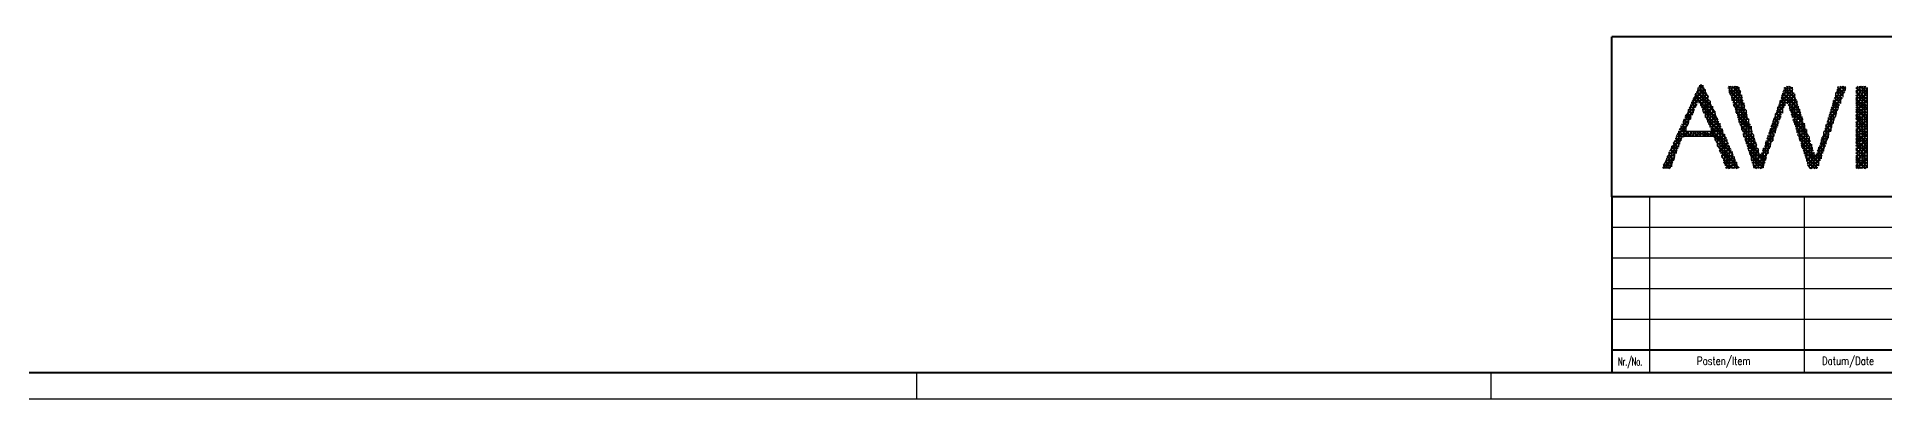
# Model space of a CAD drawing. Extents: x -5080 to -3891, y 5788 to 6629.
# Drawn here: x -4468 to -4116, y 5792.8 to 5861.9 of the extents above; entities that cross this region are included whole.
import ezdxf

# ---------------------------------------------------------------- set-up
doc = ezdxf.new("R2010")
doc.units = 0
for name, color, linetype, lineweight in [('TEXT_3', 6, 'CONTINUOUS', 25), ('TEXT_7', 1, 'CONTINUOUS', 60), ('VOLL_03', 6, 'CONTINUOUS', 25), ('VOLL_05', 7, 'CONTINUOUS', 40)]:
    doc.layers.add(name, color=color, linetype=linetype, lineweight=lineweight)
doc.styles.add('ROMANS', font='romans.shx', dxfattribs={"width": 0.6, "height": 80})

msp = doc.modelspace()

# ---------------------------------------------------------------- linework, layer by layer
at = {"layer": 'TEXT_7', "lineweight": 25}
for p, q in [((-4153.095, 5848.2812), (-4149.9547, 5851.3939)), ((-4152.6267, 5849.5483), (-4150.1475, 5851.9448)), ((-4152.2686, 5850.2921), (-4149.4038, 5850.2921)), ((-4152.0758, 5850.5675), (-4147.5582, 5846.0775)), ((-4151.9931, 5850.843), (-4150.423, 5852.4958)), ((-4151.9931, 5850.7604), (-4149.5966, 5850.7604)), ((-4151.883, 5851.1185), (-4151.883, 5848.4465)), ((-4151.883, 5851.0358), (-4148.1091, 5847.262)), ((-4151.8003, 5851.2011), (-4149.7894, 5851.2011)), ((-4151.7177, 5851.4766), (-4148.5774, 5848.3638)), ((-4151.6075, 5851.6694), (-4150.0649, 5851.6694)), ((-4151.5249, 5851.9448), (-4149.0457, 5849.4657)), ((-4151.4422, 5852.1377), (-4151.4422, 5849.4657)), ((-4151.4422, 5852.1377), (-4150.2302, 5852.1377)), ((-4151.2494, 5852.3029), (-4150.7811, 5852.7712)), ((-4151.2494, 5852.3029), (-4149.4038, 5850.4849)), ((-4151.2494, 5849.383), (-4149.6793, 5851.0358)), ((-4151.1668, 5852.5784), (-4150.5056, 5852.5784)), ((-4150.9739, 5852.7712), (-4150.9739, 5848.8321)), ((-4150.9739, 5852.6886), (-4150.0649, 5851.6694)), ((-4150.9739, 5848.9148), (-4149.4038, 5850.4849)), ((-4150.5056, 5852.6886), (-4150.5056, 5847.7303)), ((-4150.0649, 5851.8622), (-4150.0649, 5846.5182)), ((-4149.5966, 5850.7604), (-4149.5966, 5845.6092)), ((-4145.7402, 5852.1377), (-4143.5089, 5852.1377)), ((-4145.63, 5852.4958), (-4142.7927, 5849.6585)), ((-4145.63, 5852.0275), (-4145.1892, 5852.4958)), ((-4145.5473, 5851.752), (-4142.5173, 5848.7219)), ((-4145.5473, 5851.6694), (-4143.3436, 5851.6694)), ((-4145.4647, 5852.4958), (-4145.4647, 5851.2011)), ((-4145.4647, 5851.4766), (-4144.4455, 5852.4958)), ((-4145.4647, 5851.2011), (-4143.2335, 5851.2011)), ((-4145.3545, 5850.9256), (-4142.2418, 5847.8129)), ((-4145.2719, 5850.9256), (-4143.7844, 5852.4131)), ((-4145.1892, 5850.7604), (-4143.1508, 5850.7604)), ((-4145.0791, 5850.4849), (-4143.5089, 5851.9448)), ((-4145.0791, 5850.2921), (-4142.958, 5850.2921)), ((-4144.9964, 5852.4958), (-4144.9964, 5849.7411)), ((-4144.9964, 5852.4958), (-4143.0682, 5850.5675)), ((-4144.9964, 5849.7411), (-4143.3436, 5851.3939)), ((-4144.8036, 5849.2729), (-4143.1508, 5850.843)), ((-4144.6383, 5848.6393), (-4142.958, 5850.2921)), ((-4144.5281, 5852.4958), (-4144.5281, 5848.5567)), ((-4144.3353, 5852.4958), (-4143.2335, 5851.3939)), ((-4144.0598, 5852.4958), (-4144.0598, 5847.1794)), ((-4143.6191, 5852.3029), (-4143.6191, 5845.5266)), ((-4143.1508, 5850.843), (-4143.1508, 5844.2319)), ((-4136.3469, 5848.0884), (-4133.2067, 5851.2011)), ((-4135.9613, 5849.1902), (-4133.3168, 5851.8622)), ((-4135.6032, 5850.2921), (-4133.5923, 5852.3029)), ((-4135.6032, 5850.2921), (-4132.8486, 5850.2921)), ((-4135.5205, 5850.7604), (-4132.9312, 5850.7604)), ((-4135.5205, 5850.7604), (-4131.7467, 5846.9865)), ((-4135.3277, 5851.1185), (-4135.3277, 5847.3446)), ((-4135.2451, 5851.3939), (-4134.1432, 5852.4958)), ((-4135.2451, 5851.2011), (-4133.124, 5851.2011)), ((-4135.2451, 5851.1185), (-4132.1048, 5848.0057)), ((-4135.1349, 5851.752), (-4132.3803, 5848.9148)), ((-4135.1349, 5851.6694), (-4133.3168, 5851.6694)), ((-4135.0523, 5852.1377), (-4133.3995, 5852.1377)), ((-4134.9696, 5852.1377), (-4132.6557, 5849.8238)), ((-4134.8594, 5852.3029), (-4134.8594, 5848.7219)), ((-4134.584, 5852.4958), (-4132.9312, 5850.7604)), ((-4134.5013, 5849.1902), (-4132.9312, 5850.7604)), ((-4134.4187, 5852.4958), (-4134.4187, 5849.1076)), ((-4134.033, 5852.4958), (-4133.3168, 5851.752)), ((-4133.9504, 5852.4958), (-4133.9504, 5847.8956)), ((-4133.4821, 5852.3029), (-4133.4821, 5846.5182)), ((-4133.0414, 5851.0358), (-4133.0414, 5845.1409)), ((-4125.7692, 5849.1076), (-4123.4553, 5851.3939)), ((-4125.4937, 5850.0992), (-4123.2625, 5852.3029)), ((-4125.3836, 5850.2921), (-4123.9236, 5850.2921)), ((-4125.3836, 5850.2921), (-4124.2817, 5849.1902)), ((-4125.3009, 5850.843), (-4124.1991, 5849.7411)), ((-4125.3009, 5850.7604), (-4123.7308, 5850.7604)), ((-4125.2183, 5851.1185), (-4123.841, 5852.4958)), ((-4125.2183, 5851.1185), (-4125.2183, 5846.7111)), ((-4125.1081, 5851.3113), (-4123.9236, 5850.0992)), ((-4125.1081, 5851.2011), (-4123.5655, 5851.2011)), ((-4124.9428, 5851.8622), (-4123.841, 5850.6502)), ((-4124.9428, 5851.6694), (-4123.3727, 5851.6694)), ((-4124.8326, 5852.2203), (-4124.6674, 5852.4131)), ((-4124.8326, 5852.3029), (-4123.6481, 5851.1185)), ((-4124.8326, 5852.1377), (-4123.2625, 5852.1377)), ((-4124.75, 5852.4131), (-4124.75, 5848.0057)), ((-4124.3919, 5852.4958), (-4123.4553, 5851.5867)), ((-4124.2817, 5852.4958), (-4124.2817, 5849.1902)), ((-4123.841, 5852.4958), (-4123.841, 5850.3747)), ((-4123.7308, 5852.4958), (-4123.2625, 5852.0275)), ((-4123.3727, 5852.4131), (-4123.3727, 5851.6694)), ((-4121.3343, 5852.0275), (-4120.8935, 5852.4958)), ((-4121.3343, 5851.3113), (-4120.1498, 5852.4958)), ((-4121.3343, 5850.5675), (-4119.406, 5852.4958)), ((-4121.3343, 5852.1377), (-4119.2132, 5852.1377)), ((-4121.3343, 5852.1377), (-4119.2132, 5849.934)), ((-4121.3343, 5849.8238), (-4119.2132, 5851.9448)), ((-4121.3343, 5851.6694), (-4119.2132, 5851.6694)), ((-4121.3343, 5851.4766), (-4119.2132, 5849.2729)), ((-4121.3343, 5851.2011), (-4119.2132, 5851.2011)), ((-4121.3343, 5849.1076), (-4119.2132, 5851.2011)), ((-4121.3343, 5850.7604), (-4119.2132, 5850.7604)), ((-4121.3343, 5850.7604), (-4119.2132, 5848.6393)), ((-4121.3343, 5848.3638), (-4119.2132, 5850.4849)), ((-4121.3343, 5850.2921), (-4119.2132, 5850.2921)), ((-4121.0588, 5852.4131), (-4121.0588, 5836.7945)), ((-4121.0588, 5852.4131), (-4119.2132, 5850.5675)), ((-4120.6181, 5852.4958), (-4120.6181, 5836.7945)), ((-4120.5079, 5852.4958), (-4119.2132, 5851.2011)), ((-4120.1498, 5852.4958), (-4120.1498, 5836.7945)), ((-4119.8743, 5852.4958), (-4119.2132, 5851.8622)), ((-4119.6815, 5852.4958), (-4119.6815, 5836.7118)), ((-4119.2132, 5852.2203), (-4119.2132, 5836.8771)), ((-4154.2795, 5845.6092), (-4152.3512, 5847.5375)), ((-4153.8387, 5846.7937), (-4151.6075, 5848.9974)), ((-4153.7286, 5846.9865), (-4153.7286, 5842.8546)), ((-4153.6459, 5847.0692), (-4152.4339, 5847.0692)), ((-4153.6459, 5846.9865), (-4152.8195, 5846.1601)), ((-4153.4531, 5847.5375), (-4152.3512, 5847.5375)), ((-4153.4531, 5847.4548), (-4152.7093, 5846.7111)), ((-4153.2878, 5848.0057), (-4153.2878, 5845.2511)), ((-4153.2878, 5848.0057), (-4152.0758, 5848.0057)), ((-4153.2878, 5847.8956), (-4152.4339, 5847.0692)), ((-4153.095, 5848.4465), (-4151.883, 5848.4465)), ((-4153.095, 5848.3638), (-4152.3512, 5847.6201)), ((-4152.8195, 5848.9974), (-4152.8195, 5846.1601)), ((-4152.8195, 5848.9148), (-4151.7177, 5848.9148)), ((-4152.8195, 5848.7219), (-4152.0758, 5848.0057)), ((-4152.7093, 5849.383), (-4151.5249, 5849.383)), ((-4152.7093, 5849.2729), (-4151.883, 5848.4465)), ((-4152.4339, 5849.8238), (-4149.2385, 5849.8238)), ((-4152.4339, 5849.6585), (-4151.7177, 5848.9148)), ((-4152.3512, 5850.0992), (-4152.3512, 5847.3446)), ((-4152.2686, 5850.0992), (-4151.5249, 5849.383)), ((-4152.2686, 5847.7303), (-4152.1584, 5847.8129)), ((-4151.332, 5849.383), (-4149.0457, 5849.383)), ((-4150.9739, 5848.9148), (-4148.8529, 5848.9148)), ((-4150.9739, 5848.8321), (-4147.1175, 5844.9757)), ((-4150.7811, 5848.3638), (-4149.3212, 5849.8238)), ((-4150.7811, 5848.4465), (-4148.5774, 5848.4465)), ((-4150.6158, 5848.0057), (-4148.3846, 5848.0057)), ((-4150.5056, 5847.8956), (-4149.0457, 5849.4657)), ((-4150.5056, 5847.7303), (-4146.6492, 5843.8738)), ((-4150.423, 5847.3446), (-4148.8529, 5848.9148)), ((-4150.423, 5847.5375), (-4148.2193, 5847.5375)), ((-4150.1475, 5846.9039), (-4148.5774, 5848.4465)), ((-4150.1475, 5847.0692), (-4148.0265, 5847.0692)), ((-4149.9547, 5846.353), (-4148.302, 5847.8956)), ((-4149.6793, 5845.802), (-4148.1091, 5847.3446)), ((-4149.4038, 5845.3338), (-4147.9439, 5846.9039)), ((-4149.1283, 5849.6585), (-4149.1283, 5844.59)), ((-4148.6876, 5848.6393), (-4148.6876, 5842.8546)), ((-4148.2193, 5847.7303), (-4148.2193, 5842.221)), ((-4144.9964, 5849.934), (-4142.049, 5846.9865)), ((-4144.9964, 5849.8238), (-4142.8754, 5849.8238)), ((-4144.8036, 5849.383), (-4142.7927, 5849.383)), ((-4144.721, 5848.9974), (-4141.6909, 5845.9673)), ((-4144.721, 5848.9148), (-4142.5999, 5848.9148)), ((-4144.4455, 5848.4465), (-4142.5173, 5848.4465)), ((-4144.3353, 5848.171), (-4142.8754, 5849.6585)), ((-4144.3353, 5848.0057), (-4142.3244, 5848.0057)), ((-4144.3353, 5848.0057), (-4141.4154, 5845.0583)), ((-4144.2527, 5847.5375), (-4142.6825, 5849.1076)), ((-4144.2527, 5847.5375), (-4142.1316, 5847.5375)), ((-4143.9772, 5847.1794), (-4142.5173, 5848.6393)), ((-4143.9772, 5847.0692), (-4142.049, 5847.0692)), ((-4143.9772, 5846.9865), (-4141.14, 5844.1493)), ((-4143.8946, 5846.4356), (-4142.3244, 5848.0884)), ((-4143.7017, 5845.9673), (-4142.1316, 5847.5375)), ((-4143.5089, 5845.3338), (-4142.049, 5846.9039)), ((-4142.6825, 5849.2729), (-4142.6825, 5842.772)), ((-4142.2418, 5847.8956), (-4142.2418, 5841.4773)), ((-4137.5314, 5844.7002), (-4135.6032, 5846.7111)), ((-4137.1733, 5845.802), (-4135.2451, 5847.7303)), ((-4136.705, 5846.9865), (-4134.8594, 5848.8321)), ((-4136.705, 5847.1794), (-4136.705, 5843.4882)), ((-4136.705, 5847.0692), (-4135.5205, 5847.0692)), ((-4136.705, 5846.7937), (-4135.8786, 5845.9673)), ((-4136.6224, 5847.3446), (-4135.6858, 5846.4356)), ((-4136.5397, 5847.5375), (-4135.3277, 5847.5375)), ((-4136.4296, 5847.8129), (-4135.6032, 5846.9865)), ((-4136.3469, 5848.0057), (-4135.2451, 5848.0057)), ((-4136.2643, 5848.5567), (-4136.2643, 5844.8655)), ((-4136.2643, 5848.4465), (-4134.9696, 5848.4465)), ((-4136.2643, 5848.2812), (-4135.3277, 5847.3446)), ((-4136.0715, 5848.9148), (-4134.8594, 5848.9148)), ((-4136.0715, 5848.7219), (-4135.2451, 5847.8956)), ((-4135.9613, 5849.2729), (-4135.0523, 5848.3638)), ((-4135.8786, 5849.383), (-4132.5731, 5849.383)), ((-4135.796, 5849.7411), (-4135.796, 5846.1601)), ((-4135.796, 5849.7411), (-4134.8594, 5848.8321)), ((-4135.6858, 5849.8238), (-4132.6557, 5849.8238)), ((-4135.6032, 5850.2094), (-4134.7768, 5849.383)), ((-4134.2259, 5848.8321), (-4132.8486, 5850.2094)), ((-4134.2259, 5848.9148), (-4132.3803, 5848.9148)), ((-4134.2259, 5848.9148), (-4131.3611, 5845.9673)), ((-4134.033, 5848.171), (-4132.5731, 5849.6585)), ((-4134.033, 5848.4465), (-4132.215, 5848.4465)), ((-4133.9504, 5848.0057), (-4132.1048, 5848.0057)), ((-4133.9504, 5847.8956), (-4131.003, 5844.9757)), ((-4133.7576, 5847.7303), (-4132.4905, 5848.9974)), ((-4133.7576, 5847.5375), (-4131.8294, 5847.5375)), ((-4133.6749, 5847.0692), (-4132.215, 5848.6393)), ((-4133.6749, 5847.0692), (-4131.7467, 5847.0692)), ((-4133.6749, 5847.0692), (-4130.7275, 5844.0391)), ((-4133.4821, 5846.5182), (-4132.1048, 5847.8956)), ((-4133.3168, 5845.9673), (-4131.8294, 5847.4548)), ((-4133.124, 5845.4164), (-4131.7467, 5846.9039)), ((-4132.5731, 5849.6585), (-4132.5731, 5843.5984)), ((-4132.1048, 5848.0884), (-4132.1048, 5842.1109)), ((-4131.6365, 5846.7111), (-4131.6365, 5840.7336)), ((-4127.1465, 5844.7828), (-4125.2183, 5846.7111)), ((-4126.7609, 5845.8847), (-4124.8326, 5847.8956)), ((-4126.4854, 5846.9039), (-4125.4937, 5845.8847)), ((-4126.4028, 5846.9865), (-4124.4745, 5848.9148)), ((-4126.4028, 5847.0692), (-4125.0255, 5847.0692)), ((-4126.3201, 5847.5375), (-4124.9428, 5847.5375)), ((-4126.3201, 5847.4548), (-4125.3009, 5846.353)), ((-4126.1273, 5848.0057), (-4123.9236, 5850.2094)), ((-4126.1273, 5848.0057), (-4126.1273, 5843.8738)), ((-4126.1273, 5848.0057), (-4124.75, 5848.0057)), ((-4126.1273, 5847.8129), (-4125.2183, 5846.9039)), ((-4126.0447, 5848.4465), (-4124.5572, 5848.4465)), ((-4126.0447, 5848.4465), (-4124.9428, 5847.262)), ((-4125.8518, 5848.9148), (-4124.4745, 5848.9148)), ((-4125.8518, 5848.8321), (-4124.8326, 5847.8129)), ((-4125.659, 5849.7411), (-4125.659, 5845.3338)), ((-4125.659, 5849.383), (-4124.2817, 5849.383)), ((-4125.659, 5849.383), (-4124.6674, 5848.2812)), ((-4125.5764, 5849.8238), (-4124.1164, 5849.8238)), ((-4125.5764, 5849.8238), (-4124.4745, 5848.8321)), ((-4121.3343, 5850.0992), (-4119.2132, 5848.0057)), ((-4121.3343, 5849.8238), (-4119.2132, 5849.8238)), ((-4121.3343, 5847.6201), (-4119.2132, 5849.7411)), ((-4121.3343, 5849.5483), (-4119.2132, 5847.3446)), ((-4121.3343, 5849.383), (-4119.2132, 5849.383)), ((-4121.3343, 5846.9039), (-4119.2132, 5848.9974)), ((-4121.3343, 5848.9148), (-4119.2132, 5848.9148)), ((-4121.3343, 5848.9148), (-4119.2132, 5846.7111)), ((-4121.3343, 5848.4465), (-4119.2132, 5848.4465)), ((-4121.3343, 5846.1601), (-4119.2132, 5848.2812)), ((-4121.3343, 5848.171), (-4119.2132, 5846.1601)), ((-4121.3343, 5848.0057), (-4119.2132, 5848.0057)), ((-4121.3343, 5845.4164), (-4119.2132, 5847.6201)), ((-4121.3343, 5847.5375), (-4119.2132, 5847.5375)), ((-4121.3343, 5847.5375), (-4119.2132, 5845.4164)), ((-4121.3343, 5847.0692), (-4119.2132, 5847.0692)), ((-4121.3343, 5846.9039), (-4119.2132, 5844.7828)), ((-4121.3343, 5844.7002), (-4119.2132, 5846.7937)), ((-4156.1251, 5841.5599), (-4153.7286, 5844.0391)), ((-4155.4915, 5843.0474), (-4153.3705, 5845.0583)), ((-4155.3813, 5843.4055), (-4146.4564, 5843.4055)), ((-4155.2987, 5843.4882), (-4154.4723, 5842.6618)), ((-4155.1059, 5843.8738), (-4155.1059, 5840.8437)), ((-4155.1059, 5843.8738), (-4146.6492, 5843.8738)), ((-4155.0232, 5844.1493), (-4152.7093, 5846.5182)), ((-4155.0232, 5843.8738), (-4154.004, 5842.8546)), ((-4154.9406, 5844.4247), (-4153.3705, 5842.8546)), ((-4154.9406, 5844.3146), (-4153.6459, 5844.3146)), ((-4154.6651, 5844.9757), (-4154.6651, 5842.0282)), ((-4154.6651, 5844.7828), (-4153.5633, 5844.7828)), ((-4154.6651, 5844.7828), (-4152.7093, 5842.8546)), ((-4154.5549, 5845.2511), (-4153.2878, 5845.2511)), ((-4154.4723, 5845.2511), (-4153.6459, 5844.4247)), ((-4154.3897, 5842.6618), (-4153.095, 5843.8738)), ((-4154.2795, 5845.6919), (-4153.095, 5845.6919)), ((-4154.2795, 5845.6919), (-4153.4531, 5844.8655)), ((-4154.1968, 5846.0775), (-4154.1968, 5842.772)), ((-4154.1142, 5846.1601), (-4152.8195, 5846.1601)), ((-4154.1142, 5846.1601), (-4153.2878, 5845.3338)), ((-4153.9214, 5846.6284), (-4152.7093, 5846.6284)), ((-4153.9214, 5846.6284), (-4153.095, 5845.802)), ((-4153.4531, 5842.8546), (-4152.4339, 5843.8738)), ((-4153.2878, 5843.8738), (-4153.2878, 5842.8546)), ((-4153.095, 5843.8738), (-4151.9931, 5842.8546)), ((-4152.8195, 5843.8738), (-4152.8195, 5842.8546)), ((-4152.7093, 5842.8546), (-4151.6075, 5843.8738)), ((-4152.4339, 5843.8738), (-4151.4422, 5842.8546)), ((-4152.3512, 5843.8738), (-4152.3512, 5842.8546)), ((-4151.883, 5843.8738), (-4151.883, 5842.8546)), ((-4151.883, 5842.8546), (-4150.8913, 5843.8738)), ((-4151.8003, 5843.8738), (-4150.7811, 5842.8546)), ((-4151.4422, 5843.8738), (-4151.4422, 5842.8546)), ((-4151.2494, 5842.8546), (-4150.2302, 5843.8738)), ((-4151.1668, 5843.8738), (-4150.1475, 5842.8546)), ((-4150.9739, 5843.8738), (-4150.9739, 5842.8546)), ((-4150.5056, 5843.8738), (-4150.5056, 5842.8546)), ((-4150.5056, 5843.8738), (-4149.514, 5842.8546)), ((-4150.5056, 5842.8546), (-4149.4038, 5843.8738)), ((-4150.0649, 5846.6284), (-4147.8337, 5846.6284)), ((-4150.0649, 5846.6284), (-4146.0156, 5842.5791)), ((-4150.0649, 5843.8738), (-4150.0649, 5842.8546)), ((-4149.8721, 5843.8738), (-4148.8529, 5842.8546)), ((-4149.7894, 5846.1601), (-4147.6684, 5846.1601)), ((-4149.6793, 5842.8546), (-4147.2827, 5845.2511)), ((-4149.5966, 5845.6919), (-4147.4756, 5845.6919)), ((-4149.5966, 5843.8738), (-4149.5966, 5842.8546)), ((-4149.4038, 5845.3338), (-4145.63, 5841.5599)), ((-4149.4038, 5845.2511), (-4147.2001, 5845.2511)), ((-4149.2385, 5844.8655), (-4147.751, 5846.353)), ((-4149.2385, 5844.7828), (-4147.0073, 5844.7828)), ((-4149.2385, 5843.8738), (-4144.721, 5839.3562)), ((-4149.1283, 5843.8738), (-4149.1283, 5842.8546)), ((-4149.0457, 5842.8546), (-4147.1175, 5844.7828)), ((-4148.9631, 5844.3146), (-4147.4756, 5845.802)), ((-4148.9631, 5844.3146), (-4146.842, 5844.3146)), ((-4148.9631, 5844.2319), (-4145.0791, 5840.3755)), ((-4148.3846, 5842.6618), (-4146.842, 5844.2319)), ((-4148.1091, 5842.221), (-4146.6492, 5843.681)), ((-4147.9439, 5841.7528), (-4146.3737, 5843.3229)), ((-4147.751, 5846.4356), (-4147.751, 5841.1192)), ((-4147.2827, 5845.4164), (-4147.2827, 5839.9072)), ((-4146.842, 5844.3146), (-4146.842, 5838.9155)), ((-4146.3737, 5843.3229), (-4146.3737, 5837.6208)), ((-4143.8946, 5846.6284), (-4141.9663, 5846.6284)), ((-4143.7844, 5846.1601), (-4141.7735, 5846.1601)), ((-4143.7844, 5846.1601), (-4140.8645, 5843.2127)), ((-4143.6191, 5845.6919), (-4141.6909, 5845.6919)), ((-4143.4263, 5845.2511), (-4141.4981, 5845.2511)), ((-4143.4263, 5845.1409), (-4140.589, 5842.3037)), ((-4143.2335, 5844.8655), (-4141.8562, 5846.353)), ((-4143.2335, 5844.7828), (-4141.3052, 5844.7828)), ((-4143.1508, 5844.2319), (-4141.6909, 5845.6919)), ((-4143.1508, 5844.3146), (-4141.2226, 5844.3146)), ((-4143.1508, 5844.2319), (-4140.2034, 5841.2845)), ((-4142.958, 5843.7636), (-4141.4981, 5845.1409)), ((-4142.958, 5843.8738), (-4141.0298, 5843.8738)), ((-4142.8754, 5843.4055), (-4140.9471, 5843.4055)), ((-4142.7927, 5843.1301), (-4141.3052, 5844.59)), ((-4142.7927, 5843.2127), (-4139.9279, 5840.3755)), ((-4142.5999, 5842.6618), (-4141.14, 5844.1493)), ((-4142.4071, 5842.0282), (-4140.9471, 5843.5984)), ((-4141.7735, 5846.2428), (-4141.7735, 5840.1)), ((-4141.3052, 5844.8655), (-4141.3052, 5838.3646)), ((-4140.8645, 5843.2127), (-4140.8645, 5836.9873)), ((-4138.6333, 5841.3947), (-4136.8152, 5843.2127)), ((-4138.2752, 5842.4965), (-4136.4296, 5844.4247)), ((-4137.9997, 5843.4055), (-4136.8152, 5843.4055)), ((-4137.9171, 5843.5984), (-4136.0715, 5845.4164)), ((-4137.9171, 5843.4882), (-4137.0907, 5842.6618)), ((-4137.8069, 5844.0391), (-4136.8978, 5843.1301)), ((-4137.8069, 5843.8738), (-4136.705, 5843.8738)), ((-4137.6416, 5844.3146), (-4137.6416, 5840.8437)), ((-4137.6416, 5844.3146), (-4136.4296, 5844.3146)), ((-4137.5314, 5844.5074), (-4136.705, 5843.5984)), ((-4137.4488, 5845.0583), (-4136.5397, 5844.0391)), ((-4137.4488, 5844.7828), (-4136.3469, 5844.7828)), ((-4137.3661, 5845.2511), (-4136.1541, 5845.2511)), ((-4137.2559, 5845.4164), (-4136.3469, 5844.5074)), ((-4137.1733, 5845.802), (-4137.1733, 5842.0282)), ((-4137.1733, 5845.6919), (-4135.9613, 5845.6919)), ((-4137.0907, 5846.1601), (-4135.796, 5846.1601)), ((-4137.0907, 5845.8847), (-4136.2643, 5845.0583)), ((-4136.9805, 5846.4356), (-4136.0715, 5845.5266)), ((-4136.8152, 5846.6284), (-4135.6032, 5846.6284)), ((-4133.4821, 5846.6284), (-4131.5539, 5846.6284)), ((-4133.3168, 5846.1601), (-4131.4713, 5846.1601)), ((-4133.3168, 5845.9673), (-4130.3694, 5843.0474)), ((-4133.2067, 5845.6919), (-4131.3611, 5845.6919)), ((-4133.0414, 5845.2511), (-4131.0856, 5845.2511)), ((-4132.9312, 5844.8655), (-4131.4713, 5846.353)), ((-4132.9312, 5844.9757), (-4130.0939, 5842.1109)), ((-4132.9312, 5844.7828), (-4131.003, 5844.7828)), ((-4132.7659, 5844.3146), (-4131.3611, 5845.6919)), ((-4132.7659, 5844.3146), (-4130.8101, 5844.3146)), ((-4132.6557, 5844.0391), (-4129.7083, 5841.1192)), ((-4132.5731, 5843.7636), (-4131.0856, 5845.3338)), ((-4132.5731, 5843.8738), (-4130.6449, 5843.8738)), ((-4132.4905, 5843.2127), (-4131.003, 5844.7002)), ((-4132.4905, 5843.4055), (-4130.5347, 5843.4055)), ((-4132.4905, 5843.2127), (-4129.543, 5840.2928)), ((-4132.215, 5842.6618), (-4130.7275, 5844.1493)), ((-4132.0222, 5842.1109), (-4130.6449, 5843.5984)), ((-4131.1958, 5845.4164), (-4131.1958, 5839.5491)), ((-4130.7275, 5844.2319), (-4130.7275, 5838.1718)), ((-4128.1657, 5841.5599), (-4126.4028, 5843.3229)), ((-4127.8903, 5842.5791), (-4125.9345, 5844.59)), ((-4127.5872, 5843.4055), (-4126.4028, 5843.4055)), ((-4127.5046, 5843.681), (-4125.5764, 5845.6092)), ((-4127.5046, 5843.681), (-4127.5046, 5840.1)), ((-4127.5046, 5843.4055), (-4126.5956, 5842.5791)), ((-4127.422, 5843.8738), (-4126.1273, 5843.8738)), ((-4127.3118, 5843.8738), (-4126.4854, 5843.0474)), ((-4127.2291, 5844.4247), (-4126.4028, 5843.5984)), ((-4127.2291, 5844.3146), (-4126.0447, 5844.3146)), ((-4127.1465, 5844.9757), (-4126.1273, 5843.9565)), ((-4127.1465, 5844.7828), (-4125.8518, 5844.7828)), ((-4127.0363, 5845.1409), (-4127.0363, 5841.3947)), ((-4126.9537, 5845.2511), (-4125.7692, 5845.2511)), ((-4126.871, 5845.6919), (-4125.5764, 5845.6919)), ((-4126.871, 5845.3338), (-4126.0447, 5844.5074)), ((-4126.7609, 5845.8847), (-4125.8518, 5844.9757)), ((-4126.6782, 5846.1601), (-4125.3836, 5846.1601)), ((-4126.5956, 5846.5182), (-4126.5956, 5842.5791)), ((-4126.5956, 5846.353), (-4125.659, 5845.4164)), ((-4126.4854, 5846.6284), (-4125.3009, 5846.6284)), ((-4121.3343, 5846.6284), (-4119.2132, 5846.6284)), ((-4121.3343, 5846.353), (-4119.2132, 5844.1493)), ((-4121.3343, 5846.1601), (-4119.2132, 5846.1601)), ((-4121.3343, 5843.9565), (-4119.2132, 5846.0775)), ((-4121.3343, 5845.6919), (-4119.2132, 5845.6919)), ((-4121.3343, 5845.6092), (-4119.2132, 5843.5984)), ((-4121.3343, 5843.2127), (-4119.2132, 5845.4164)), ((-4121.3343, 5845.2511), (-4119.2132, 5845.2511)), ((-4121.3343, 5844.9757), (-4119.2132, 5842.8546)), ((-4121.3343, 5844.7828), (-4119.2132, 5844.7828)), ((-4121.3343, 5842.4965), (-4119.2132, 5844.59)), ((-4121.3343, 5844.3146), (-4119.2132, 5844.3146)), ((-4121.3343, 5844.3146), (-4119.2132, 5842.221)), ((-4121.3343, 5843.8738), (-4119.2132, 5843.8738)), ((-4121.3343, 5841.7528), (-4119.2132, 5843.8738)), ((-4121.3343, 5843.7636), (-4119.2132, 5841.5599)), ((-4121.3343, 5843.4055), (-4119.2132, 5843.4055)), ((-4121.3343, 5841.009), (-4119.2132, 5843.2127)), ((-4158.0533, 5837.428), (-4155.3813, 5840.1826)), ((-4157.3371, 5838.9155), (-4155.0232, 5841.2845)), ((-4156.9515, 5839.9072), (-4156.9515, 5836.7118)), ((-4156.9515, 5839.7419), (-4155.4915, 5839.7419)), ((-4156.8688, 5840.1), (-4156.7586, 5840.1826)), ((-4156.8688, 5839.9072), (-4155.8496, 5838.9155)), ((-4156.7586, 5840.1826), (-4155.3813, 5840.1826)), ((-4156.676, 5840.3755), (-4154.4723, 5842.5791)), ((-4156.676, 5840.3755), (-4155.767, 5839.4664)), ((-4156.5934, 5840.6509), (-4155.216, 5840.6509)), ((-4156.4832, 5841.009), (-4156.4832, 5837.0699)), ((-4156.4832, 5840.8437), (-4155.4915, 5839.8245)), ((-4156.4005, 5841.1192), (-4155.0232, 5841.1192)), ((-4156.2077, 5841.2018), (-4155.3813, 5840.3755)), ((-4156.1251, 5841.7528), (-4155.216, 5840.8437)), ((-4156.1251, 5841.5599), (-4154.8304, 5841.5599)), ((-4156.0424, 5841.8354), (-4156.0424, 5838.3646)), ((-4155.9322, 5842.0282), (-4154.6651, 5842.0282)), ((-4155.8496, 5842.1109), (-4155.0232, 5841.2845)), ((-4155.767, 5842.4965), (-4154.4723, 5842.4965)), ((-4155.6568, 5842.5791), (-4154.8304, 5841.7528)), ((-4155.5741, 5842.8546), (-4155.5741, 5839.6317)), ((-4155.4915, 5843.0474), (-4154.6651, 5842.221)), ((-4155.4915, 5842.9372), (-4146.2911, 5842.9372)), ((-4148.2193, 5842.4965), (-4146.0156, 5842.4965)), ((-4148.2193, 5842.221), (-4144.2527, 5838.2544)), ((-4148.1091, 5842.0282), (-4145.9054, 5842.0282)), ((-4147.8337, 5841.5599), (-4145.63, 5841.5599)), ((-4147.751, 5841.2018), (-4146.1809, 5842.6618)), ((-4147.751, 5841.1192), (-4145.4647, 5841.1192)), ((-4147.751, 5841.1192), (-4143.6191, 5836.9873)), ((-4147.4756, 5840.6509), (-4145.9054, 5842.3037)), ((-4147.4756, 5840.6509), (-4145.2719, 5840.6509)), ((-4147.3929, 5840.1826), (-4145.0791, 5840.1826)), ((-4147.3929, 5840.1826), (-4143.9772, 5836.7118)), ((-4147.2827, 5840.1), (-4145.7402, 5841.7528)), ((-4147.1175, 5839.6317), (-4145.5473, 5841.2018)), ((-4147.1175, 5839.7419), (-4144.8036, 5839.7419)), ((-4146.9246, 5838.9981), (-4145.2719, 5840.7336)), ((-4146.6492, 5838.5299), (-4145.0791, 5840.1826)), ((-4145.9054, 5842.3037), (-4145.9054, 5836.7945)), ((-4145.4647, 5841.1192), (-4145.4647, 5836.7118)), ((-4144.9964, 5840.1), (-4144.9964, 5836.7945)), ((-4142.7927, 5842.9372), (-4140.7543, 5842.9372)), ((-4142.5173, 5842.4965), (-4140.589, 5842.4965)), ((-4142.5173, 5842.3037), (-4138.5506, 5838.3646)), ((-4142.4071, 5842.0282), (-4140.4788, 5842.0282)), ((-4142.2418, 5841.4773), (-4140.8645, 5842.9372)), ((-4142.2418, 5841.5599), (-4140.3136, 5841.5599)), ((-4142.1316, 5841.2845), (-4138.6333, 5837.8963)), ((-4142.049, 5840.9264), (-4140.589, 5842.3863)), ((-4142.049, 5841.1192), (-4140.2034, 5841.1192)), ((-4141.9663, 5840.6509), (-4140.0106, 5840.6509)), ((-4141.8562, 5840.3755), (-4140.4788, 5841.8354)), ((-4141.8562, 5840.3755), (-4138.9087, 5837.428)), ((-4141.7735, 5840.1826), (-4139.8453, 5840.1826)), ((-4141.6909, 5839.8245), (-4140.2034, 5841.2845)), ((-4141.6909, 5839.7419), (-4139.7351, 5839.7419)), ((-4141.4981, 5839.3562), (-4140.1207, 5840.6509)), ((-4141.3052, 5838.7227), (-4139.8453, 5840.2928)), ((-4140.9471, 5837.6208), (-4137.6416, 5840.9264)), ((-4140.8645, 5836.9873), (-4137.9997, 5839.8245)), ((-4140.3962, 5841.7528), (-4140.3962, 5836.7118)), ((-4139.9279, 5840.5683), (-4139.9279, 5836.7945)), ((-4139.2944, 5839.7419), (-4137.9997, 5839.7419)), ((-4139.2944, 5839.7419), (-4138.3578, 5838.8053)), ((-4139.1015, 5840.1826), (-4137.1733, 5842.1109)), ((-4139.1015, 5840.1826), (-4137.9171, 5840.1826)), ((-4139.1015, 5840.1826), (-4138.2752, 5839.3562)), ((-4139.0189, 5840.6509), (-4139.0189, 5836.8771)), ((-4139.0189, 5840.6509), (-4137.7242, 5840.6509)), ((-4138.9087, 5840.6509), (-4137.9997, 5839.7419)), ((-4138.7434, 5841.1192), (-4137.5314, 5841.1192)), ((-4138.7434, 5841.1192), (-4137.9171, 5840.2928)), ((-4138.6333, 5841.5599), (-4137.4488, 5841.5599)), ((-4138.5506, 5841.8354), (-4138.5506, 5838.3646)), ((-4138.5506, 5841.5599), (-4137.7242, 5840.7336)), ((-4138.468, 5842.0282), (-4137.1733, 5842.0282)), ((-4138.3578, 5842.0282), (-4137.5314, 5841.2018)), ((-4138.2752, 5842.5791), (-4137.4488, 5841.7528)), ((-4138.2752, 5842.4965), (-4137.0907, 5842.4965)), ((-4138.1925, 5842.9372), (-4136.8978, 5842.9372)), ((-4138.0823, 5843.1301), (-4138.0823, 5839.5491)), ((-4138.0823, 5843.0474), (-4137.1733, 5842.1109)), ((-4132.2976, 5842.9372), (-4130.3694, 5842.9372)), ((-4132.215, 5842.4965), (-4130.2592, 5842.4965)), ((-4132.1048, 5842.3037), (-4128.1657, 5838.2544)), ((-4132.0222, 5842.0282), (-4129.9838, 5842.0282)), ((-4131.8294, 5841.5599), (-4130.3694, 5843.0474)), ((-4131.8294, 5841.5599), (-4129.9011, 5841.5599)), ((-4131.7467, 5841.009), (-4130.2592, 5842.3863)), ((-4131.7467, 5841.2845), (-4128.331, 5837.8137)), ((-4131.7467, 5841.1192), (-4129.7083, 5841.1192)), ((-4131.5539, 5840.6509), (-4129.543, 5840.6509)), ((-4131.4713, 5840.4581), (-4129.9838, 5842.0282)), ((-4131.3611, 5840.2928), (-4128.4412, 5837.2627)), ((-4131.3611, 5840.1826), (-4129.4328, 5840.1826)), ((-4131.2784, 5839.9072), (-4129.8185, 5841.3947)), ((-4131.2784, 5839.7419), (-4129.2676, 5839.7419)), ((-4131.0856, 5839.3562), (-4129.6257, 5840.8437)), ((-4130.9203, 5838.8053), (-4129.543, 5840.2928)), ((-4130.7275, 5838.2544), (-4129.2676, 5839.7419)), ((-4130.6449, 5837.6208), (-4127.1465, 5841.1192)), ((-4130.3694, 5837.1526), (-4127.5872, 5840.0174)), ((-4130.2592, 5842.8546), (-4130.2592, 5836.8771)), ((-4129.8185, 5841.3947), (-4129.8185, 5836.7118)), ((-4129.3502, 5839.9072), (-4129.3502, 5836.7945)), ((-4128.7993, 5839.7419), (-4127.5872, 5839.7419)), ((-4128.7166, 5840.1826), (-4127.5046, 5840.1826)), ((-4128.7166, 5840.1826), (-4127.7801, 5839.191)), ((-4128.6065, 5840.3755), (-4128.5238, 5840.4581)), ((-4128.4412, 5840.5683), (-4126.7609, 5842.3037)), ((-4128.4412, 5840.8437), (-4128.4412, 5837.2627)), ((-4128.4412, 5840.6509), (-4127.3118, 5840.6509)), ((-4128.4412, 5840.5683), (-4127.6974, 5839.7419)), ((-4128.331, 5841.1192), (-4127.1465, 5841.1192)), ((-4128.331, 5841.1192), (-4127.5046, 5840.1826)), ((-4128.1657, 5841.5599), (-4126.9537, 5841.5599)), ((-4128.1657, 5841.4773), (-4127.3118, 5840.6509)), ((-4127.9729, 5842.3037), (-4127.9729, 5838.64)), ((-4127.9729, 5842.0282), (-4126.871, 5842.0282)), ((-4127.9729, 5841.9456), (-4127.1465, 5841.1192)), ((-4127.8903, 5842.4965), (-4126.6782, 5842.4965)), ((-4127.8903, 5842.4965), (-4126.9537, 5841.5599)), ((-4127.6974, 5842.9372), (-4126.4854, 5842.9372)), ((-4127.6974, 5842.9372), (-4126.871, 5842.1109)), ((-4121.3343, 5843.1301), (-4119.2132, 5841.009)), ((-4121.3343, 5842.9372), (-4119.2132, 5842.9372)), ((-4121.3343, 5842.4965), (-4119.2132, 5842.4965)), ((-4121.3343, 5842.3863), (-4119.2132, 5840.2928)), ((-4121.3343, 5840.2928), (-4119.2132, 5842.3863)), ((-4121.3343, 5842.0282), (-4119.2132, 5842.0282)), ((-4121.3343, 5841.7528), (-4119.2132, 5839.6317)), ((-4121.3343, 5839.5491), (-4119.2132, 5841.6701)), ((-4121.3343, 5841.5599), (-4119.2132, 5841.5599)), ((-4121.3343, 5841.2018), (-4119.2132, 5838.9981)), ((-4121.3343, 5841.1192), (-4119.2132, 5841.1192)), ((-4121.3343, 5838.8053), (-4119.2132, 5841.009)), ((-4121.3343, 5840.6509), (-4119.2132, 5840.6509)), ((-4121.3343, 5840.5683), (-4119.2132, 5838.3646)), ((-4121.3343, 5840.1826), (-4119.2132, 5840.1826)), ((-4121.3343, 5838.0891), (-4119.2132, 5840.1826)), ((-4121.3343, 5839.8245), (-4119.2132, 5837.7035)), ((-4121.3343, 5839.7419), (-4119.2132, 5839.7419)), ((-4158.1635, 5836.9873), (-4156.5934, 5836.9873)), ((-4158.0533, 5836.7945), (-4155.8496, 5838.9981)), ((-4158.0533, 5837.428), (-4156.3179, 5837.428)), ((-4158.0533, 5837.2627), (-4157.6126, 5836.7945)), ((-4157.888, 5837.8137), (-4157.888, 5836.7945)), ((-4157.888, 5837.7035), (-4156.8688, 5836.7118)), ((-4157.7778, 5837.8963), (-4156.2077, 5837.8963)), ((-4157.6952, 5838.1718), (-4156.5934, 5837.0699)), ((-4157.6126, 5838.3646), (-4156.0424, 5838.3646)), ((-4157.4197, 5838.7227), (-4157.4197, 5836.7945)), ((-4157.4197, 5838.5299), (-4156.3179, 5837.428)), ((-4157.3371, 5839.0808), (-4156.2077, 5837.9789)), ((-4157.3371, 5838.8053), (-4155.8496, 5838.8053)), ((-4157.3371, 5836.7945), (-4156.2077, 5837.8963)), ((-4157.2269, 5839.2736), (-4155.767, 5839.2736)), ((-4157.0616, 5839.4664), (-4156.0424, 5838.4472)), ((-4147.0073, 5839.2736), (-4144.721, 5839.2736)), ((-4146.9246, 5838.9981), (-4144.721, 5836.7945)), ((-4146.7318, 5838.8053), (-4144.4455, 5838.8053)), ((-4146.6492, 5838.3646), (-4144.2527, 5838.3646)), ((-4146.5665, 5837.8963), (-4144.8036, 5839.6317)), ((-4146.5665, 5837.9789), (-4145.2719, 5836.7945)), ((-4146.5665, 5837.8963), (-4144.0598, 5837.8963)), ((-4146.2911, 5837.5382), (-4144.6383, 5839.191)), ((-4146.2911, 5837.428), (-4143.8946, 5837.428)), ((-4146.1809, 5837.0699), (-4146.0156, 5836.7945)), ((-4146.1809, 5836.9873), (-4143.6191, 5836.9873)), ((-4146.0983, 5836.8771), (-4144.3353, 5838.64)), ((-4145.63, 5836.7118), (-4144.17, 5838.0891)), ((-4144.8036, 5836.7945), (-4143.9772, 5837.6208)), ((-4144.5281, 5839.0808), (-4144.5281, 5836.7945)), ((-4144.0598, 5837.9789), (-4144.0598, 5836.7118)), ((-4144.0598, 5836.7118), (-4143.7017, 5837.1526)), ((-4143.6191, 5836.9873), (-4143.6191, 5836.8771)), ((-4141.5807, 5839.5491), (-4139.0189, 5836.8771)), ((-4141.4981, 5839.2736), (-4138.2752, 5839.2736)), ((-4141.3052, 5838.8053), (-4138.3578, 5838.8053)), ((-4141.3052, 5838.5299), (-4139.4596, 5836.7118)), ((-4141.3052, 5838.3646), (-4138.5506, 5838.3646)), ((-4141.2226, 5838.1718), (-4139.7351, 5839.6317)), ((-4141.14, 5837.8963), (-4138.6333, 5837.8963)), ((-4140.9471, 5837.5382), (-4140.2034, 5836.7945)), ((-4140.9471, 5837.428), (-4138.8261, 5837.428)), ((-4140.8645, 5836.9873), (-4139.0189, 5836.9873)), ((-4140.3962, 5836.7118), (-4138.3578, 5838.8053)), ((-4139.5698, 5836.7945), (-4138.7434, 5837.7035)), ((-4139.4596, 5839.5491), (-4139.4596, 5836.7118)), ((-4131.0856, 5839.2736), (-4127.7801, 5839.2736)), ((-4131.0856, 5839.2736), (-4128.7166, 5836.8771)), ((-4130.9203, 5838.8053), (-4127.9729, 5838.8053)), ((-4130.7275, 5838.3646), (-4128.0555, 5838.3646)), ((-4130.7275, 5838.2544), (-4129.1574, 5836.7118)), ((-4130.6449, 5837.8963), (-4128.331, 5837.8963)), ((-4130.5347, 5837.428), (-4128.4412, 5837.428)), ((-4130.5347, 5837.428), (-4129.8185, 5836.7118)), ((-4130.2592, 5836.9873), (-4128.6065, 5836.9873)), ((-4130.0939, 5836.7118), (-4127.9729, 5838.8053)), ((-4129.2676, 5836.7945), (-4128.331, 5837.7035)), ((-4128.8819, 5839.5491), (-4128.8819, 5836.7118)), ((-4128.7993, 5839.6317), (-4127.9729, 5838.7227)), ((-4121.3343, 5837.3454), (-4119.2132, 5839.4664)), ((-4121.3343, 5839.2736), (-4119.2132, 5839.2736)), ((-4121.3343, 5839.191), (-4119.2132, 5837.0699)), ((-4121.3343, 5838.8053), (-4119.2132, 5838.8053)), ((-4121.3343, 5838.64), (-4119.5162, 5836.7118)), ((-4121.3343, 5838.3646), (-4119.2132, 5838.3646)), ((-4121.3343, 5837.9789), (-4120.2324, 5836.7945)), ((-4121.3343, 5837.8963), (-4119.2132, 5837.8963)), ((-4121.3343, 5837.428), (-4119.2132, 5837.428)), ((-4121.3343, 5837.2627), (-4120.7007, 5836.7118)), ((-4121.3343, 5836.9873), (-4119.2132, 5836.9873)), ((-4121.2516, 5836.7945), (-4119.2132, 5838.8053)), ((-4120.4252, 5836.7945), (-4119.2132, 5837.9789)), ((-4119.6815, 5836.7945), (-4119.2132, 5837.2627))]:
    msp.add_line(p, q, dxfattribs=at)
at = {"layer": 'VOLL_03'}
for p, q in [((-4160.6563, 5831.3691), (-4160.6563, 5797.8284)), ((-4131.1812, 5831.3691), (-4131.1812, 5797.8284)), ((-4081.3783, 5825.5291), (-4167.8278, 5825.5291)), ((-4081.3783, 5819.6891), (-4167.8278, 5819.6891)), ((-4081.3783, 5813.8491), (-4167.8278, 5813.8491)), ((-4081.3783, 5807.9923), (-4167.8278, 5807.9923)), ((-4300.3783, 5797.8285), (-4300.3783, 5792.8285)), ((-4190.8783, 5797.8285), (-4190.8783, 5792.8285))]:
    msp.add_line(p, q, dxfattribs=at)
at = {"layer": 'VOLL_03', "ltscale": 0.8}
msp.add_line((-3896.3783, 5792.8285), (-5075.3783, 5792.8285), dxfattribs=at)
at = {"layer": 'VOLL_05'}
for p, q in [((-4081.3783, 5861.8607), (-4167.8278, 5861.8607)), ((-4167.8278, 5831.3691), (-4167.8278, 5861.8607)), ((-4167.8278, 5831.3691), (-4167.8278, 5797.8284)), ((-4081.3783, 5831.3691), (-4167.8278, 5831.3691)), ((-4081.3783, 5802.1523), (-4167.8278, 5802.1523))]:
    msp.add_line(p, q, dxfattribs=at)
at = {"layer": 'VOLL_05', "ltscale": 0.8}
msp.add_line((-3901.3783, 5797.8285), (-5070.3783, 5797.8285), dxfattribs=at)

# ---------------------------------------------------------------- texts
at = {"layer": 'TEXT_3', "style": 'ROMANS'}
for s, height, width, p in [('Nr./No.', 1.52458, 0.6, (-4166.6552, 5799.2244)), ('Posten/Item', 1.524577, 0.8, (-4151.6431, 5799.3575)), ('Datum/Date', 1.5, 0.8, (-4127.8026, 5799.3575))]:
    msp.add_text(s, height=height, dxfattribs=dict(at, width=width)).set_placement(p)

doc.saveas('drawing.dxf')
